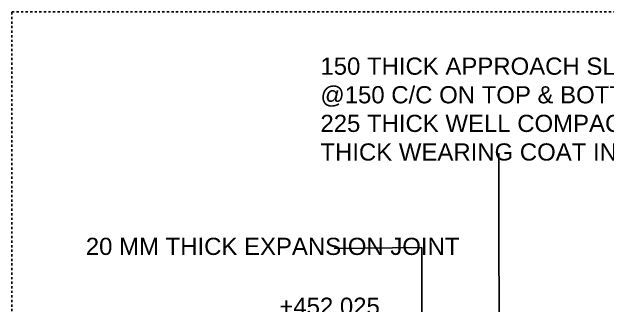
# Model space of a CAD drawing. Header units: inches. Extents: x 334 to 11487, y 360 to 10656.
# Drawn here: x 479.72 to 505.84, y 420.91 to 433.76 of the extents above; entities that cross this region are included whole.
import ezdxf

# ---------------------------------------------------------------- set-up
doc = ezdxf.new("R2010")
doc.units = ezdxf.units.IN
doc.header["$MEASUREMENT"] = 0
doc.linetypes.add('DASHDOT', pattern=[1, 0.5, -0.25, 0, -0.25])
doc.layers.add('DIMENSION', color=255, linetype='Continuous')
doc.layers.add('DRAWING', color=2, linetype='Continuous')
doc.styles.get("Standard").update_dxf_attribs({"font": 'arial.ttf'})
doc.dimstyles.new('dig', dxfattribs={"dimtxt": 0.1875, "dimasz": 0.18, "dimexe": 0.18, "dimexo": 0.0625, "dimgap": 0.09, "dimtad": 0, "dimtih": 1, "dimtoh": 1, "dimdec": 4, "dimzin": 0, "dimdsep": 46, "dimtxsty": 'Standard', "dimblk": 'ARCHTICK', "dimcen": 0.09, "dimadec": 0, "dimazin": 0, "dimtfac": 1, "dimtdec": 4, "dimtofl": 0, "dimtmove": 0, "dimatfit": 3, "dimldrblk": 'ARCHTICK', "dimfxl": 1, "dimtolj": 1, "dimtzin": 0, "dimarcsym": 0})

# ---------------------------------------------------------------- blocks, each defined once
blk = doc.blocks.new('_ArchTick')
at = {"color": 0, "linetype": 'ByBlock', "const_width": 0.15}
blk.add_lwpolyline([(-0.5, -0.5), (0.5, 0.5)], dxfattribs=at)

msp = doc.modelspace()

# ---------------------------------------------------------------- linework, layer by layer
at = {"layer": 'DRAWING', "linetype": 'DASHDOT', "ltscale": 0.02}
msp.add_lwpolyline([(479.72103, 433.75689), (589.77913, 433.75689), (589.77913, 359.84006), (479.72103, 359.84006)], close=True, dxfattribs=at)

# ---------------------------------------------------------------- texts
at = {"layer": 'DIMENSION', "ltscale": 0.02}
msp.add_text('20 MM THICK EXPANSION JOINT', height=0.752, dxfattribs=at).set_placement((482.96483, 423.10738))
at = {"layer": 'DIMENSION', "ltscale": 0.02, "char_height": 0.752, "attachment_point": 1}
for s, insert, width in [('150 THICK APPROACH SLAB IN CC M30 WITH 12 DIA @150 C/C ON TOP & BOTTOM IN BOTH WAYS OVER 225 THICK WELL COMPACTED GRAVEL WITH 50-100-50 THICK WEARING COAT IN CC M30', (493.26166, 431.75647), 28.1039816), ('+452.025', (491.45977, 421.23626), 8.5484608)]:
    msp.add_mtext(s, dxfattribs=dict(at, insert=insert, width=width))

# ---------------------------------------------------------------- leaders
at = {"layer": 'DIMENSION', "ltscale": 0.02}
for points in [[(501.10669, 419.36075), (501.09142, 424.14052), (501.09369, 427.57445)], [(497.70748, 419.75934), (497.70748, 423.42713), (493.86862, 423.38302)]]:
    msp.add_leader(points, dimstyle='dig', override={"dimtxt": 0.75}, dxfattribs=at)

doc.saveas('drawing.dxf')
